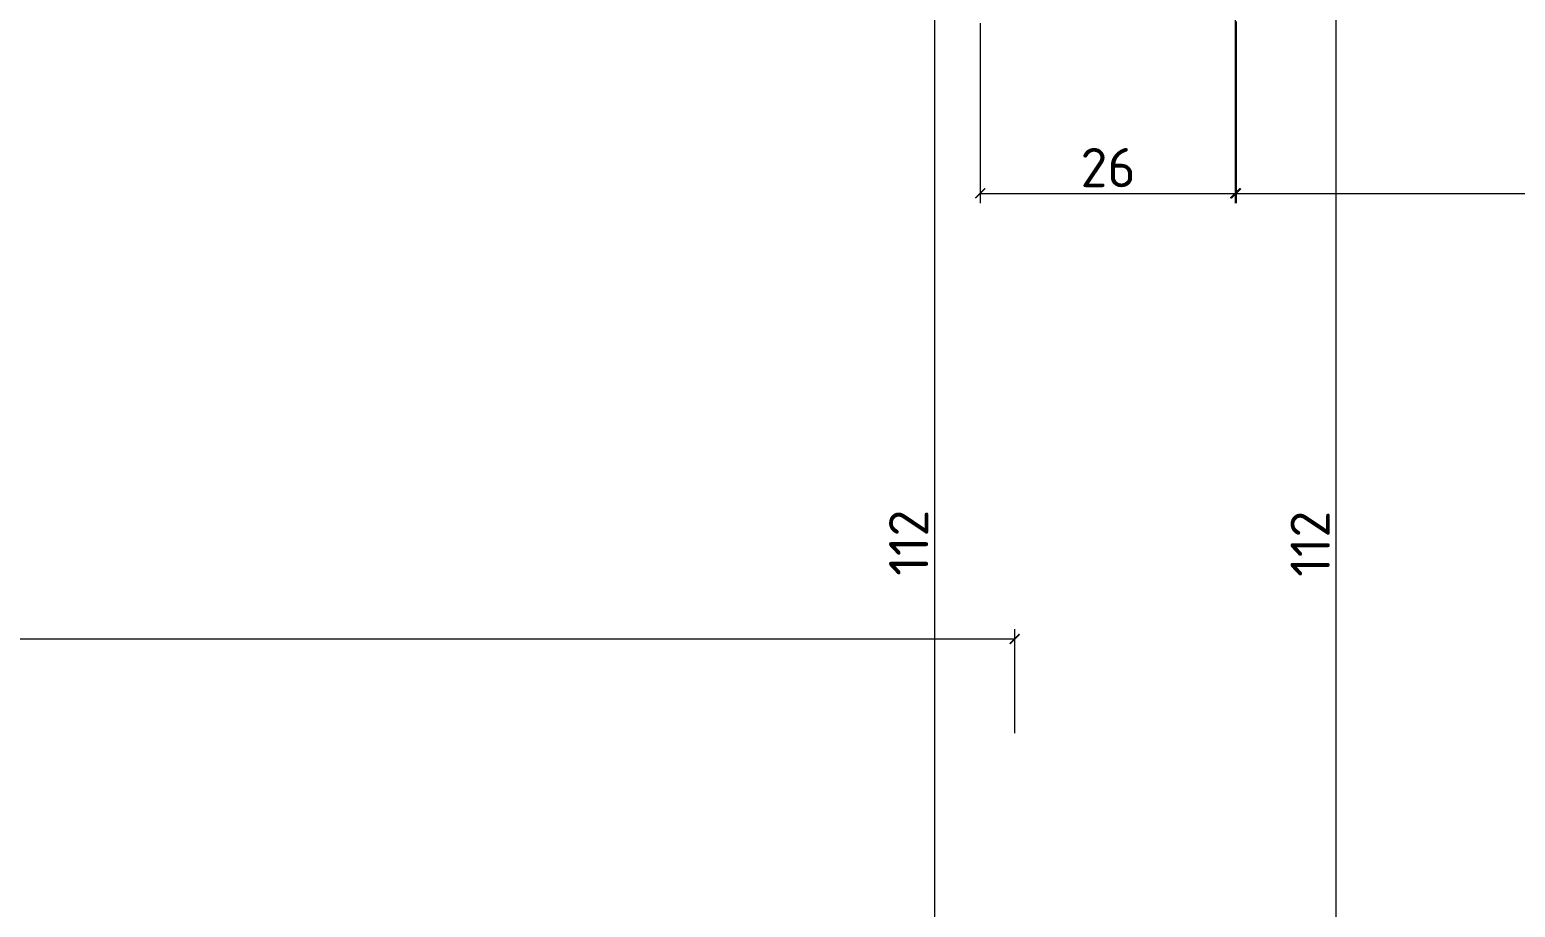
# Model space of a CAD drawing. Header units: inches. Extents: x -10121 to 9010, y 58067 to 62726.
# Drawn here: x 2993.7 to 3145.2, y 61725.9 to 61815.3 of the extents above; entities that cross this region are included whole.
import ezdxf

# ---------------------------------------------------------------- set-up
doc = ezdxf.new("R2010")
doc.units = ezdxf.units.IN
doc.layers.add('Auto-Olcu', color=33, linetype='Continuous', lineweight=15)
doc.styles.add('1-20', font='isocpeur.ttf', dxfattribs={"height": 4})
doc.dimstyles.new('ölçü 1_20', dxfattribs={"dimtxt": 4, "dimasz": 1, "dimexe": 1, "dimexo": 3, "dimtad": 1, "dimdec": 0, "dimtxsty": '1-20', "dimblk": 'ARCHTICK', "dimcen": 1.5, "dimclrd": 256, "dimclre": 256, "dimclrt": 256, "dimadec": 0, "dimazin": 0, "dimtfac": 1, "dimtdec": 0, "dimtmove": 0, "dimatfit": 3, "dimldrblk": 'ARCHTICK', "dimfxl": 1, "dimlwd": -1, "dimlwe": -1, "dimarcsym": 0})

# ---------------------------------------------------------------- blocks, each defined once
blk = doc.blocks.new('_ARCHTICK')
at = {"color": 0, "linetype": 'ByBlock', "const_width": 0.15}
blk.add_lwpolyline([(-0.5, -0.5), (0.5, 0.5)], dxfattribs=at)
blk = doc.blocks.new('*D438')
at = {"layer": 'Auto-Olcu', "ltscale": 5, "transparency": 16777216}
for p, q in [((2846.535327589354, 61730.64075489948), (2846.535327589354, 61754.22946922851)), ((3094.120119099895, 61743.62048856105), (3094.120119099895, 61754.22946922851)), ((3094.120119099895, 61753.22946922851), (2846.535327589354, 61753.22946922851))]:
    blk.add_line(p, q, dxfattribs=at)
at = {"layer": 'DEFPOINTS', "color": 0, "ltscale": 5, "transparency": 16777216}
for p in [(2846.535327589354, 61753.22946922851), (3094.120119099895, 61740.62048856105), (2846.535327589354, 61727.64075489948)]:
    blk.add_point(p, dxfattribs=at)
at = {"layer": 'Auto-Olcu', "ltscale": 5, "transparency": 16777216, "rotation": 180}
blk.add_blockref('_ARCHTICK', (2846.535327589354, 61753.22946922851), dxfattribs=at)
at = {"layer": 'Auto-Olcu', "ltscale": 5, "transparency": 16777216}
blk.add_blockref('_ARCHTICK', (3094.120119099895, 61753.22946922851), dxfattribs=at)
at = {"layer": 'Auto-Olcu', "ltscale": 5, "transparency": 16777216, "insert": (2970.327723344624, 61755.85446922851), "char_height": 4, "attachment_point": 5, "style": '1-20'}
blk.add_mtext('248', dxfattribs=at)
blk = doc.blocks.new('*D462')
at = {"layer": 'Auto-Olcu', "ltscale": 5, "transparency": 16777216}
for p, q in [((3090.606697598512, 61816.00369408925), (3090.606697598512, 61797.6543596687)), ((3116.700095830351, 61816.15592626692), (3116.700095830351, 61797.6543596687)), ((3090.606697598512, 61798.6543596687), (3116.700095830351, 61798.6543596687))]:
    blk.add_line(p, q, dxfattribs=at)
at = {"layer": 'DEFPOINTS', "color": 0, "ltscale": 5, "transparency": 16777216}
for p in [(3090.606697598512, 61819.00369408925), (3116.700095830351, 61819.15592626692), (3116.700095830351, 61798.6543596687)]:
    blk.add_point(p, dxfattribs=at)
at = {"layer": 'Auto-Olcu', "ltscale": 5, "transparency": 16777216, "rotation": 180}
blk.add_blockref('_ARCHTICK', (3090.606697598512, 61798.6543596687), dxfattribs=at)
at = {"layer": 'Auto-Olcu', "ltscale": 5, "transparency": 16777216}
blk.add_blockref('_ARCHTICK', (3116.700095830351, 61798.6543596687), dxfattribs=at)
at = {"layer": 'Auto-Olcu', "ltscale": 5, "transparency": 16777216, "insert": (3103.653396714431, 61801.2793596687), "char_height": 4, "attachment_point": 5, "style": '1-20'}
blk.add_mtext('26', dxfattribs=at)
blk = doc.blocks.new('*D466')
at = {"layer": 'Auto-Olcu', "ltscale": 5, "transparency": 16777216}
for p, q in [((3267.026402051368, 61832.88070646577), (3267.026402051368, 61797.6543596687)), ((3116.607641160004, 61832.00314443524), (3116.607641160004, 61797.6543596687)), ((3116.607641160004, 61798.6543596687), (3267.026402051368, 61798.6543596687))]:
    blk.add_line(p, q, dxfattribs=at)
at = {"layer": 'DEFPOINTS', "color": 0, "ltscale": 5, "transparency": 16777216}
for p in [(3267.026402051368, 61835.88070646577), (3116.607641160004, 61835.00314443524), (3267.026402051368, 61798.6543596687)]:
    blk.add_point(p, dxfattribs=at)
at = {"layer": 'Auto-Olcu', "ltscale": 5, "transparency": 16777216, "rotation": 180}
blk.add_blockref('_ARCHTICK', (3116.607641160004, 61798.6543596687), dxfattribs=at)
at = {"layer": 'Auto-Olcu', "ltscale": 5, "transparency": 16777216}
blk.add_blockref('_ARCHTICK', (3267.026402051368, 61798.6543596687), dxfattribs=at)
at = {"layer": 'Auto-Olcu', "ltscale": 5, "transparency": 16777216, "insert": (3191.817021605686, 61801.2793596687), "char_height": 4, "attachment_point": 5, "style": '1-20'}
blk.add_mtext('150', dxfattribs=at)
blk = doc.blocks.new('*D468')
at = {"layer": 'Auto-Olcu', "ltscale": 5, "transparency": 16777216}
for p, q in [((3119.606697598512, 61818.77959184564), (3127.874411687586, 61818.77959184564)), ((3126.874411687586, 61818.77959184564), (3126.874411687586, 61707.08178459798)), ((3124.120119099895, 61707.08178459798), (3127.874411687586, 61707.08178459798))]:
    blk.add_line(p, q, dxfattribs=at)
at = {"layer": 'DEFPOINTS', "color": 0, "ltscale": 5, "transparency": 16777216}
for p in [(3116.606697598512, 61818.77959184564), (3121.120119099895, 61707.08178459798), (3126.874411687586, 61707.08178459798)]:
    blk.add_point(p, dxfattribs=at)
at = {"layer": 'Auto-Olcu', "ltscale": 5, "transparency": 16777216}
for p, rotation in [((3126.874411687586, 61818.77959184564), 90), ((3126.874411687586, 61707.08178459798), 270)]:
    blk.add_blockref('_ARCHTICK', p, dxfattribs=dict(at, rotation=rotation))
at = {"layer": 'Auto-Olcu', "ltscale": 5, "transparency": 16777216, "insert": (3124.249411687576, 61762.93068822181), "char_height": 4, "attachment_point": 5, "rotation": 90, "style": '1-20'}
blk.add_mtext('112', dxfattribs=at)
blk = doc.blocks.new('*D469')
at = {"layer": 'Auto-Olcu', "ltscale": 5, "transparency": 16777216}
for p, q in [((3087.606697598512, 61819.00369408925), (3084.93658147442, 61819.00369408925)), ((3085.93658147442, 61819.00369408925), (3085.93658147442, 61707.08178459798)), ((3091.120119099895, 61707.08178459798), (3084.93658147442, 61707.08178459798))]:
    blk.add_line(p, q, dxfattribs=at)
at = {"layer": 'DEFPOINTS', "color": 0, "ltscale": 5, "transparency": 16777216}
for p in [(3090.606697598512, 61819.00369408925), (3085.93658147442, 61707.08178459798), (3094.120119099895, 61707.08178459798)]:
    blk.add_point(p, dxfattribs=at)
at = {"layer": 'Auto-Olcu', "ltscale": 5, "transparency": 16777216}
for p, rotation in [((3085.93658147442, 61819.00369408925), 90), ((3085.93658147442, 61707.08178459798), 270)]:
    blk.add_blockref('_ARCHTICK', p, dxfattribs=dict(at, rotation=rotation))
at = {"layer": 'Auto-Olcu', "ltscale": 5, "transparency": 16777216, "insert": (3083.31158147441, 61763.04273934361), "char_height": 4, "attachment_point": 5, "rotation": 90, "style": '1-20'}
blk.add_mtext('112', dxfattribs=at)

msp = doc.modelspace()

# ---------------------------------------------------------------- dimensions: what is measured, and where the dimension line sits
at = {"layer": 'Auto-Olcu', "ltscale": 5}
for base, p1, p2, picture, middle in [((3267.026402051368, 61798.6543596687), (3116.607641160004, 61835.00314443524), (3267.026402051368, 61835.88070646577), '*D466', (3191.817021605686, 61801.2793596687)), ((3116.700095830351, 61798.6543596687), (3090.606697598512, 61819.00369408925), (3116.700095830351, 61819.15592626692), '*D462', (3103.653396714431, 61801.2793596687)), ((2846.535327589354, 61753.22946922851), (3094.120119099895, 61740.62048856105), (2846.535327589354, 61727.64075489948), '*D438', (2970.327723344624, 61755.85446922851))]:
    dim = msp.add_linear_dim(base=base, p1=p1, p2=p2, dimstyle='ölçü 1_20', dxfattribs=at)
    dim.commit()
    dim.dimension.update_dxf_attribs({"geometry": picture, "text_midpoint": middle})
for base, p1, p2, picture, middle in [((3085.93658147442, 61707.08178459798), (3090.606697598512, 61819.00369408925), (3094.120119099895, 61707.08178459798), '*D469', (3083.31158147441, 61763.04273934361)), ((3126.874411687586, 61707.08178459798), (3116.606697598512, 61818.77959184564), (3121.120119099895, 61707.08178459798), '*D468', (3124.249411687576, 61762.93068822181))]:
    dim = msp.add_linear_dim(base=base, p1=p1, p2=p2, angle=90, dimstyle='ölçü 1_20', dxfattribs=at)
    dim.commit()
    dim.dimension.update_dxf_attribs({"geometry": picture, "text_midpoint": middle})

doc.saveas('drawing.dxf')
